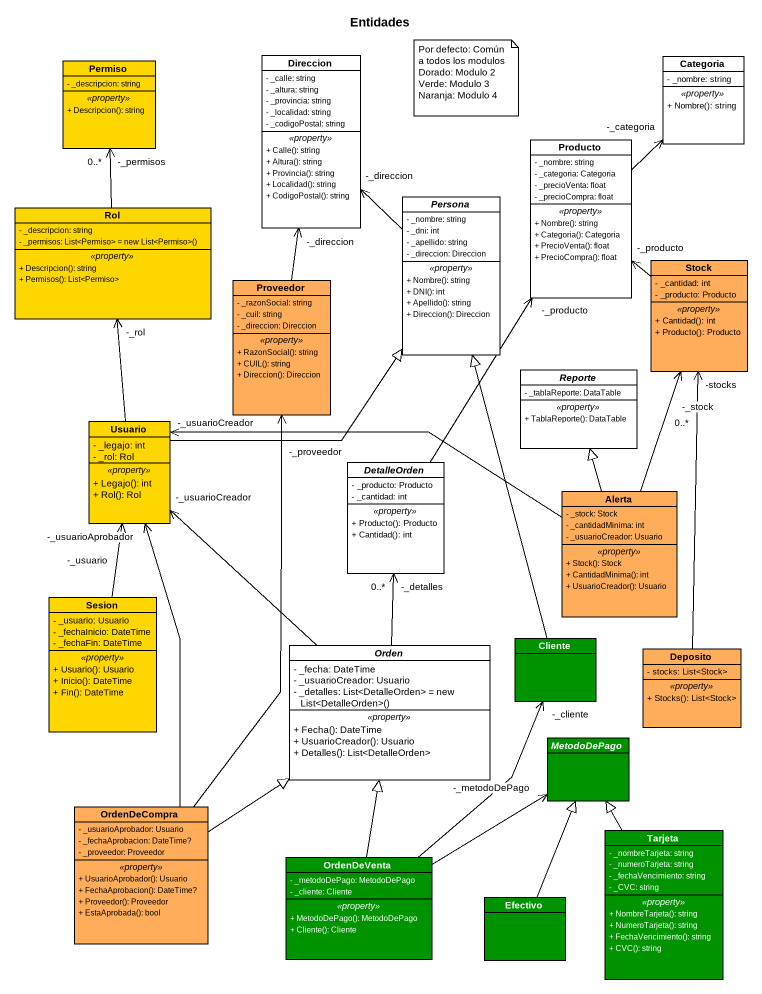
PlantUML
@startuml
title Entidades
hide circle
hide empty members
skinparam classAttributeIconSize 0
class Direccion {
  - _calle: string
  - _altura: string
  - _provincia: string
  - _localidad: string
  - _codigoPostal: string
  .. <<property>> ..
  + Calle(): string
  + Altura(): string
  + Provincia(): string
  + Localidad(): string
  + CodigoPostal(): string
}
class Categoria {
  - _nombre: string
  .. <<property>> ..
  + Nombre(): string
}
class Permiso #FFD700 {
  - _descripcion: string
  .. <<property>> ..
  + Descripcion(): string
}
class Producto {
  - _nombre: string
  - _categoria: Categoria
  - _precioVenta: float
  - _precioCompra: float
  .. <<property>> ..
  + Nombre(): string
  + Categoria(): Categoria
  + PrecioVenta(): float
  + PrecioCompra(): float
}
class Rol #FFD700 {
  - _descripcion: string
  {field} - _permisos: List<Permiso> = new List<Permiso>()
  .. <<property>> ..
  + Descripcion(): string
  + Permisos(): List<Permiso>
}
abstract class Persona {
  - _nombre: string
  - _dni: int
  - _apellido: string
  - _direccion: Direccion
  .. <<property>> ..
  + Nombre(): string
  + DNI(): int
  + Apellido(): string
  + Direccion(): Direccion
}
class Stock #FFAD5B {
  - _cantidad: int
  - _producto: Producto
  .. <<property>> ..
  + Cantidad(): int
  + Producto(): Producto
}
class Proveedor #FFAD5B {
  - _razonSocial: string
  - _cuil: string
  - _direccion: Direccion
  .. <<property>> ..
  + RazonSocial(): string
  + CUIL(): string
  + Direccion(): Direccion
}
abstract class Reporte {
  - _tablaReporte: DataTable
  .. <<property>> ..
  + TablaReporte(): DataTable
}
class Usuario #FFD700 {
  - _legajo: int
  - _rol: Rol
  .. <<property>> ..
  + Legajo(): int
  + Rol(): Rol
}
abstract class DetalleOrden {
  - _producto: Producto
  - _cantidad: int
  .. <<property>> ..
  + Producto(): Producto
  + Cantidad(): int
}
class Alerta #FFAD5B {
  - _stock: Stock
  - _cantidadMinima: int
  - _usuarioCreador: Usuario
  .. <<property>> ..
  + Stock(): Stock
  + CantidadMinima(): int
  + UsuarioCreador(): Usuario
}
class Sesion #FFD700 {
  - _usuario: Usuario
  - _fechaInicio: DateTime
  - _fechaFin: DateTime
  .. <<property>> ..
  + Usuario(): Usuario
  + Inicio(): DateTime
  + Fin(): DateTime
}
abstract class Orden {
  - _fecha: DateTime
  - _usuarioCreador: Usuario
  {field} - _detalles: List<DetalleOrden> = new List<DetalleOrden>()
  .. <<property>> ..
  + Fecha(): DateTime
  + UsuarioCreador(): Usuario
  + Detalles(): List<DetalleOrden>
}
class Cliente #009300
class Deposito #FFAD5B {
  - stocks: List<Stock>
  .. <<property>> ..
  + Stocks(): List<Stock>
}
abstract class MetodoDePago #009300
class OrdenDeCompra #FFAD5B {
  - _usuarioAprobador: Usuario
  - _fechaAprobacion: DateTime?
  - _proveedor: Proveedor
  .. <<property>> ..
  + UsuarioAprobador(): Usuario
  + FechaAprobacion(): DateTime?
  + Proveedor(): Proveedor
  + EstaAprobada(): bool
}
class Tarjeta #009300 {
  - _nombreTarjeta: string
  - _numeroTarjeta: string
  - _fechaVencimiento: string
  - _CVC: string
  .. <<property>> ..
  + NombreTarjeta(): string
  + NumeroTarjeta(): string
  + FechaVencimiento(): string
  + CVC(): string
}
class OrdenDeVenta #009300 {
  - _metodoDePago: MetodoDePago
  - _cliente: Cliente
  .. <<property>> ..
  + MetodoDePago(): MetodoDePago
  + Cliente(): Cliente
}
class Efectivo #009300
Producto -up-> "-_categoria" Categoria
Rol -up-> "-_permisos\n0..*" Permiso
Persona -up-> "-_direccion" Direccion
Stock -up-> "-_producto" Producto
Proveedor -up-> "-_direccion" Direccion
Usuario -up-> "-_rol" Rol
Usuario -up-|> Persona
DetalleOrden -up-> "-_producto" Producto
Alerta -up-> "-_stock" Stock
Alerta -up-|> Reporte
Alerta -left-> "-_usuarioCreador" Usuario
Sesion -up-> "-_usuario" Usuario
Orden -up-> "-_usuarioCreador" Usuario
Orden -up-> "-_detalles\n0..*" DetalleOrden
Cliente -up-|> Persona
Deposito -up-> "-stocks\n0..*" Stock
OrdenDeCompra -up-> "-_proveedor" Proveedor
OrdenDeCompra -up-> "-_usuarioAprobador" Usuario
OrdenDeCompra -up-|> Orden
Tarjeta -up-|> MetodoDePago
OrdenDeVenta -up-|> Orden
OrdenDeVenta -up-> "-_cliente" Cliente
OrdenDeVenta -up-> "-_metodoDePago" MetodoDePago
Efectivo -up-|> MetodoDePago
note as N1
  Por defecto: Común a todos los modulos
  Dorado: Modulo 2
  Verde: Modulo 3
  Naranja: Modulo 4
end note
@enduml
